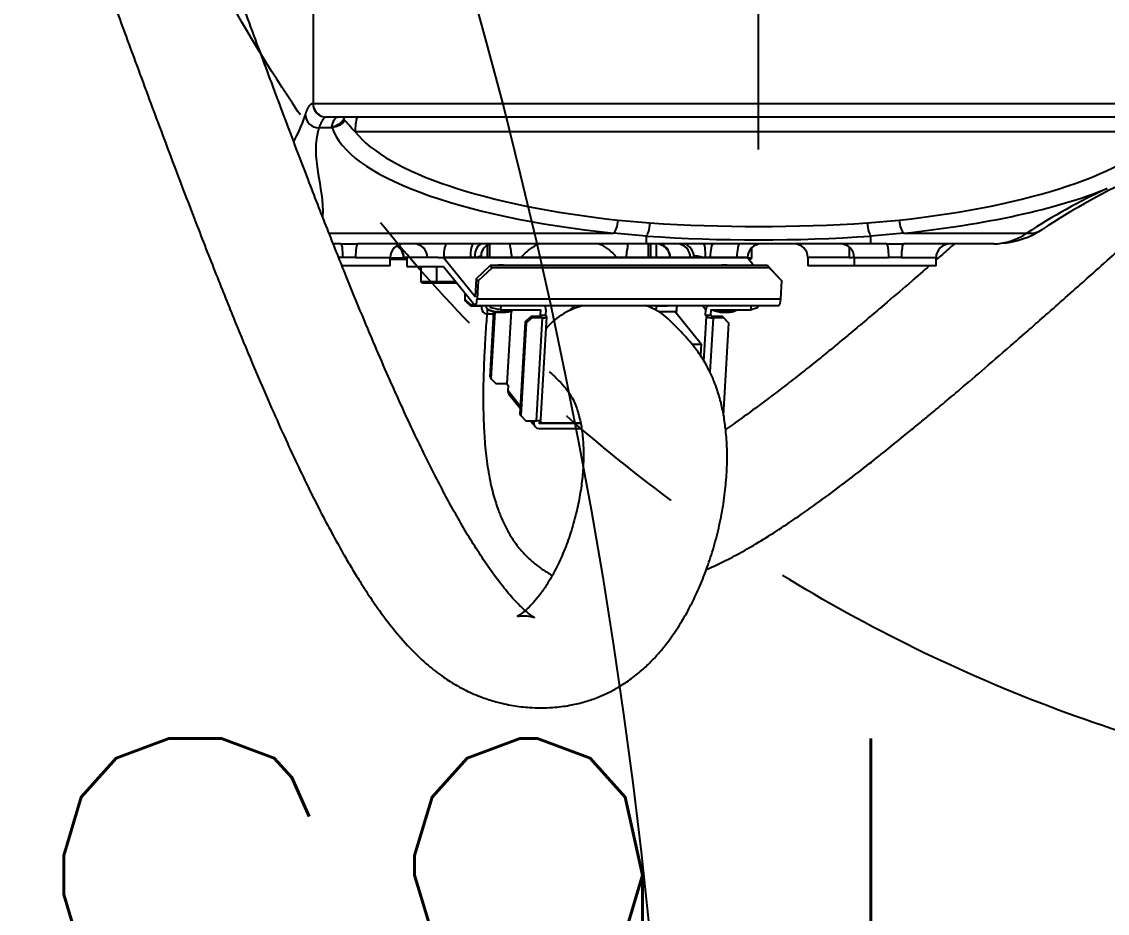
# Model space of a CAD drawing. Header units: millimetres. Extents: x 10462777 to 22643323, y 453826 to 1389191.
# Drawn here: x 11301146.9 to 11301551.1, y 597093.6 to 597425.6 of the extents above; entities that cross this region are included whole.
import ezdxf
from ezdxf.enums import TextEntityAlignment as Align

# ---------------------------------------------------------------- set-up
doc = ezdxf.new("R2010")
doc.units = ezdxf.units.MM
doc.header["$LTSCALE"] = 200
doc.header["$MEASUREMENT"] = 0
doc.header["$PDMODE"] = 35
doc.header["$PDSIZE"] = -5
doc.linetypes.add('CENTER2', pattern=[1.125, 0.75, -0.125, 0.125, -0.125])
doc.linetypes.add('PHANTOM', pattern=[2.5, 1.25, -0.25, 0.25, -0.25, 0.25, -0.25])
doc.layers.get('0').update_dxf_attribs({"linetype": 'CONTINUOUS'})
doc.layers.get('DEFPOINTS').update_dxf_attribs({"linetype": 'CONTINUOUS'})
for name, color, linetype in [('$DDT_AUDIT_GENERATED_(146A)', 7, 'CONTINUOUS'), ('$DDT_AUDIT_GENERATED_(14B9)', 7, 'CONTINUOUS'), ('$DDT_AUDIT_GENERATED_(1626)', 7, 'CONTINUOUS'), ('A290-7329-X315', 7, 'CONTINUOUS'), ('A290-7329-X327', 7, 'CONTINUOUS'), ('DV1_DEFAULT', 7, 'CONTINUOUS'), ('LIBRL_A6-BA-6X10', 7, 'CONTINUOUS'), ('ZZ', 7, 'CONTINUOUS')]:
    doc.layers.add(name, color=color, linetype=linetype)
doc.layers.add('LAYOUT', color=8, linetype='CONTINUOUS', lineweight=25)
doc.styles.add('SEACAD_arial_ttf', font='txt.shx ', dxfattribs={"height": 0.2, "bigfont": ' whgtxt.shx'})
doc.styles.get("Standard").update_dxf_attribs({"font": 'SYMBOL'})
doc.dimstyles.new('DS ROBOTEC', dxfattribs={"dimscale": 0, "dimtxt": 2.5, "dimasz": 2.5, "dimexe": 0.3, "dimexo": 0.3, "dimgap": 0.5, "dimtad": 1, "dimzin": 9, "dimdsep": 46, "dimtxsty": 'Standard', "dimblk": 'OPEN', "dimcen": 0, "dimclrd": 4, "dimclre": 4, "dimclrt": 110, "dimazin": 2, "dimtm": 1.5, "dimtfac": 1, "dimtmove": 0, "dimatfit": 3, "dimldrblk": 'OPEN', "dimfxl": 1, "dimtfill": 1, "dimtolj": 1, "dimlwd": -1, "dimlwe": -1, "dimarcsym": 0})

# ---------------------------------------------------------------- blocks, each defined once
blk = doc.blocks.new('r710ic')
at = {"layer": 'LAYOUT', "color": 3}
blk.add_circle((272041.37, 104232.63), 2050.12, dxfattribs=at)
blk = doc.blocks.new('A$C7DA30AB0')
at = {"layer": '$DDT_AUDIT_GENERATED_(146A)', "color": 7, "linetype": 'Continuous', "ltscale": 25.4}
for p, q in [((3424.74, 3473.61, 0), (3408.89, 3473.61, 0)), ((3424.63, 3471.65, 0), (3409.3, 3471.65, 0)), ((3424.57, 3470.64, 0), (3424.63, 3471.65, 0)), ((3424.63, 3471.65, 0), (3424.63, 3471.65, 0)), ((3427.98, 3470.74, 0), (3426.21, 3472.92, 0)), ((3426.56, 3470.74, 0), (3426.62, 3471.65, 0)), ((3426.62, 3471.65, 0), (3427.35, 3470.74, 0)), ((3356.1, 3468.77, 0), (3354.11, 3434.43, 0)), ((3424.05, 3470.33, 0), (3421.83, 3432.06, 0)), ((3425.65, 3470.74, 0), (3423.43, 3432.47, 0)), ((3429.62, 3470.74, 0), (3425.65, 3470.74, 0)), ((3429.5, 3434.43, 0), (3431.49, 3468.77, 0)), ((3431.49, 3468.77, 0), (3429.62, 3470.74, 0)), ((3429.92, 3433.9, 0), (3431.91, 3468.25, 0)), ((3431.91, 3468.25, 0), (3431.49, 3468.77, 0)), ((3431.74, 3465.3, 0), (3436.39, 3459.55, 0)), ((3435.98, 3460.83, 0), (3431.79, 3466.02, 0)), ((3436.27, 3457.59, 0), (3436.39, 3459.55, 0)), ((3435.12, 3429.87, 0), (3436.7, 3457.06, 0)), ((3435.12, 3429.88, 0), (3436.7, 3457.06, 0)), ((3436.7, 3457.06, 0), (3436.27, 3457.59, 0)), ((3436.7, 3457.06, 0), (3440.67, 3457.06, 0)), ((3442.54, 3455.1, 0), (3440.67, 3457.06, 0)), ((3359.95, 3432.47, 0), (3361.12, 3452.68, 0)), ((3442.54, 3455.1, 0), (3441.09, 3430.2, 0)), ((3442.96, 3454.57, 0), (3441.54, 3430.12, 0)), ((3442.96, 3454.57, 0), (3442.54, 3455.1, 0)), ((3363.33, 3448.65, 0), (3362.36, 3431.94, 0)), ((3354.11, 3434.43, 0), (3355.98, 3432.47, 0)), ((3354.54, 3433.9, 0), (3354.11, 3434.43, 0)), ((3356.41, 3431.94, 0), (3354.54, 3433.9, 0)), ((3355.98, 3432.47, 0), (3359.95, 3432.47, 0)), ((3355.98, 3432.47, 0), (3356.41, 3431.94, 0)), ((3356.41, 3431.94, 0), (3360.37, 3431.94, 0)), ((3360.38, 3431.94, 0), (3360.8, 3431.41, 0)), ((3360.8, 3431.41, 0), (3360.69, 3429.45, 0)), ((3362.78, 3431.41, 0), (3360.8, 3431.41, 0)), ((3362.36, 3431.94, 0), (3362.78, 3431.41, 0)), ((3362.78, 3431.41, 0), (3362.67, 3429.45, 0)), ((3421.87, 3431.94, 0), (3422.3, 3431.41, 0)), ((3422.19, 3429.45, 0), (3422.3, 3431.41, 0)), ((3424.28, 3431.41, 0), (3422.3, 3431.41, 0)), ((3423.43, 3432.47, 0), (3427.4, 3432.47, 0)), ((3423.86, 3431.94, 0), (3427.83, 3431.94, 0)), ((3423.86, 3431.94, 0), (3423.86, 3431.94, 0)), ((3423.86, 3431.94, 0), (3424.28, 3431.41, 0)), ((3424.17, 3429.45, 0), (3424.28, 3431.41, 0)), ((3427.4, 3432.47, 0), (3429.5, 3434.43, 0)), ((3427.83, 3431.94, 0), (3427.4, 3432.47, 0)), ((3429.92, 3433.9, 0), (3427.83, 3431.94, 0)), ((3429.5, 3434.43, 0), (3429.92, 3433.9, 0)), ((3343.42, 3427.81, 0), (3343.47, 3428.66, 0)), ((3343.47, 3428.66, 0), (3345.81, 3429.45, 0)), ((3345.81, 3429.45, 0), (3345.71, 3427.81, 0)), ((3360.68, 3429.45, 0), (3345.81, 3429.45, 0)), ((3362.67, 3429.45, 0), (3364, 3427.81, 0)), ((3373.5, 3427.81, 0), (3373.67, 3430.73, 0)), ((3373.55, 3427.81, 0), (3373.72, 3430.67, 0)), ((3376.75, 3427.81, 0), (3377.02, 3428.06, 0)), ((3377.02, 3428.06, 0), (3381.08, 3428.06, 0)), ((3377.02, 3428.06, 0), (3377.02, 3427.81, 0)), ((3381.08, 3427.81, 0), (3381.08, 3428.97, 0)), ((3383.11, 3427.81, 0), (3383.11, 3428.64, 0)), ((3422.59, 3428.17, 0), (3422.88, 3427.81, 0)), ((3424.17, 3429.45, 0), (3424.17, 3429.45, 0)), ((3439.05, 3429.45, 0), (3424.17, 3429.45, 0)), ((3438.95, 3427.81, 0), (3439.05, 3429.45, 0)), ((3439.05, 3429.45, 0), (3442.66, 3428.66, 0)), ((3444.07, 3430.94, 0), (3441.59, 3430.94, 0)), ((3442.66, 3428.66, 0), (3442.61, 3427.81, 0)), ((3442.66, 3428.66, 0), (3443.35, 3427.81, 0)), ((3444.07, 3429.07, 0), (3444.07, 3430.94, 0)), ((3446.1, 3427.81, 0), (3446.1, 3428.97, 0)), ((3446.11, 3428.06, 0), (3450.17, 3428.06, 0)), ((3448.81, 3427.54, 0), (3450.17, 3427.54, 0)), ((3450.17, 3428.06, 0), (3452.2, 3426.1, 0)), ((3450.17, 3427.54, 0), (3450.17, 3428.06, 0)), ((3452.2, 3425.57, 0), (3450.17, 3427.54, 0)), ((3452.2, 3426.1, 0), (3452.2, 3425.57, 0)), ((3452.2, 3425.57, 0), (3452.2, 3423.34, 0)), ((3381.08, 3404.95, 0), (3381.08, 3410.03, 0)), ((3383.11, 3410.03, 0), (3383.11, 3404.95, 0)), ((3444.07, 3405.36, 0), (3444.07, 3410.03, 0)), ((3446.11, 3410.03, 0), (3446.11, 3408.12, 0))]:
    blk.add_line(p, q, dxfattribs=at)
for centre, major_axis, ratio, start_param, end_param in [((3424.63, 3471.65, 0), (-0.00158, -0.00128), 0.94303, 2.433301, 4.004097), ((3424.63, 3471.65, 0), (-1.58, -1.28), 0.94303, 2.433301, 4.004097), ((3426.08, 3470.21, 0), (2.03, -0.12), 0.252684, 1.796404, 3.141593), ((3434.4, 3459.55, 0), (-1.58, -1.28), 0.94303, 2.433301, 3.141593), ((3436.7, 3457.06, 0), (0.00203, -0.00012), 0.252684, 3.367201, 4.937997), ((3360.37, 3431.94, 0), (2.03, -0.12), 0.252684, 0.225608, 1.796404), ((3360.37, 3431.94, 0), (0.00203, -0.00012), 0.252684, 0.225608, 1.796404), ((3423.86, 3431.94, 0), (2.03, -0.12), 0.252684, 1.796404, 3.367201), ((3360.68, 3429.45, 0), (0.00158, 0.00128), 0.94303, 4.004097, 5.574894), ((3360.68, 3429.45, 0), (1.58, 1.28), 0.94303, 4.583528, 5.574894), ((3383.11, 3428.97, 0), (2.03, 0), 0.965926, 2.834757, 3.141593), ((3424.17, 3429.45, 0), (1.58, 1.28), 0.94303, 2.433301, 3.424666), ((3424.17, 3429.45, 0), (0.00158, 0.00128), 0.94303, 2.433301, 4.004097), ((3444.07, 3428.97, 0), (2.03, 0), 0.965926, 0, 1.570796)]:
    blk.add_ellipse(centre, major_axis=major_axis, ratio=ratio, start_param=start_param, end_param=end_param, dxfattribs=at)
blk.add_rational_spline([(3423.86, 3431.94, 0), (3423.86, 3431.94, 0), (3423.86, 3431.94, 0)], [1, 0.707106781187, 1], degree=2, dxfattribs=at)
at = {"layer": '$DDT_AUDIT_GENERATED_(14B9)', "color": 7, "linetype": 'Continuous', "ltscale": 25.4}
for p, q in [((3409.3, 3471.65, 0), (3423.64, 3471.65, 0)), ((3423.64, 3471.65, 0), (3424.48, 3470.61, 0)), ((3364.4, 3442.21, 0), (3364.65, 3446.52, 0)), ((3364.4, 3442.21, 0), (3374.17, 3430.11, 0)), ((3367.85, 3442.21, 0), (3364.4, 3442.21, 0)), ((3380.21, 3430.11, 0), (3374.17, 3430.11, 0)), ((3384.13, 3404.95, 0), (3384.13, 3410.03, 0)), ((3443.06, 3410.03, 0), (3443.06, 3404.95, 0))]:
    blk.add_line(p, q, dxfattribs=at)
at = {"layer": '$DDT_AUDIT_GENERATED_(1626)', "color": 7, "linetype": 'Continuous', "ltscale": 25.4}
blk.add_line((3383.99, 3428.28, 0), (3384.32, 3427.81, 0), dxfattribs=at)
for centre, radius, start, end in [((3126.31, 3446.34, 0), 268.56, 351.1299, 352.2298), ((3714.2, 3448.52, 0), 282.04, 187.8425, 188.8897)]:
    blk.add_arc(centre, radius, start, end, dxfattribs=at)
for major_axis, ratio, start_param, end_param in [((-25.91, -2.37), 0.629063, 1.888811, 2.621951), ((-25.91, -2.37), 0.629063, 0.48904, 0.964392), ((-16.79, -11.44), 0.951251, 1.671744, 1.813095)]:
    blk.add_ellipse((3398.86, 3442.55, 0), major_axis=major_axis, ratio=ratio, start_param=start_param, end_param=end_param, dxfattribs=at)
for points, knots in [([(3586.22, 3306.61, 0), (3583.49, 3314.07, 0), (3578.17, 3328.55, 0), (3569.45, 3352.2, 0), (3560.84, 3375.21, 0), (3552.73, 3396.49, 0), (3545.18, 3415.82, 0), (3538.19, 3433.25, 0), (3531.75, 3448.82, 0), (3525.85, 3462.59, 0), (3520.47, 3474.71, 0), (3515.49, 3485.5, 0), (3510.8, 3495.27, 0), (3506.3, 3504.23, 0), (3501.99, 3512.43, 0), (3498.22, 3519.22, 0), (3494.89, 3524.96, 0), (3491.68, 3530.24, 0), (3487.9, 3536.12, 0), (3483.44, 3542.55, 0), (3478.15, 3549.44, 0), (3472.35, 3556, 0), (3466.34, 3561.7, 0), (3460.67, 3566.1, 0), (3455.9, 3569.1, 0), (3452.07, 3571.11, 0), (3448.99, 3572.53, 0), (3445.26, 3574.02, 0), (3440.42, 3575.57, 0), (3434.56, 3576.87, 0), (3427.48, 3577.72, 0), (3420.22, 3577.7, 0), (3413.52, 3576.84, 0), (3408.08, 3575.57, 0), (3403.63, 3574.08, 0), (3399.5, 3572.32, 0), (3395.52, 3570.24, 0), (3391.2, 3567.47, 0), (3387.01, 3564.19, 0), (3383.31, 3560.74, 0), (3380.19, 3557.39, 0), (3377.61, 3554.26, 0), (3375.37, 3551.26, 0), (3373.39, 3548.36, 0), (3371.07, 3544.66, 0), (3368.41, 3539.92, 0), (3365.46, 3533.83, 0), (3362.67, 3527.04, 0), (3360.15, 3519.61, 0), (3357.99, 3511.7, 0), (3356.34, 3503.6, 0), (3355.25, 3495.68, 0), (3354.72, 3488.24, 0), (3354.68, 3481.2, 0), (3355.05, 3475.71, 0), (3355.55, 3471.63, 0), (3355.97, 3468.94, 0), (3356.49, 3466.3, 0), (3357.09, 3463.69, 0), (3357.82, 3461.08, 0), (3358.73, 3458.26, 0), (3359.98, 3454.99, 0), (3361.77, 3451.13, 0), (3364.31, 3446.8, 0), (3367.67, 3442.26, 0), (3371.96, 3437.46, 0), (3374.92, 3434.53, 0), (3376.76, 3432.73, 0)], [0.0070915, 0.0070915, 0.0070915, 0.0070915, 0.0368787, 0.0715317, 0.1038029, 0.1336061, 0.1609145, 0.1857498, 0.2081714, 0.2282665, 0.2461396, 0.2621447, 0.2771535, 0.291269, 0.3045347, 0.3169976, 0.3252716, 0.3342492, 0.3448381, 0.3570021, 0.3704717, 0.3862615, 0.4004659, 0.4132101, 0.424257, 0.4305665, 0.4360223, 0.4416758, 0.4500991, 0.4606382, 0.4709383, 0.4851588, 0.496676, 0.5066749, 0.5170292, 0.525421, 0.536025, 0.5490861, 0.5639803, 0.5776069, 0.589551, 0.6013983, 0.611703, 0.6218037, 0.6317028, 0.6495848, 0.6691913, 0.6907946, 0.7139724, 0.7380635, 0.7629986, 0.7873313, 0.80959, 0.8305732, 0.8516489, 0.8600642, 0.8683819, 0.8766001, 0.8847187, 0.8927381, 0.9011275, 0.9114288, 0.9250671, 0.9410179, 0.9589376, 0.9786405, 1, 1, 1, 1]), ([(3420.96, 3452.37, 0), (3419.84, 3453.42, 0), (3418.1, 3455.09, 0), (3415.48, 3457.79, 0), (3413.52, 3460.32, 0), (3412.1, 3462.75, 0), (3411.11, 3464.99, 0), (3410.42, 3466.94, 0), (3409.63, 3469.63, 0), (3408.79, 3473.61, 0), (3408.21, 3479.23, 0), (3408.12, 3485.28, 0), (3408.52, 3491.69, 0), (3409.43, 3498.35, 0), (3410.88, 3505.36, 0), (3412.87, 3512.43, 0), (3415.4, 3519.37, 0), (3418.39, 3525.94, 0), (3421.44, 3531.33, 0), (3424.36, 3535.54, 0), (3426.75, 3538.45, 0), (3428.97, 3540.71, 0), (3430.89, 3542.33, 0), (3432.52, 3543.39, 0), (3432.95, 3543.59, 0), (3432.4, 3543.48, 0), (3431.35, 3543.35, 0), (3429.97, 3543.34, 0), (3428.74, 3543.45, 0), (3427.75, 3543.63, 0), (3427.07, 3543.8, 0), (3426.5, 3543.98, 0), (3426.47, 3544, 0), (3427.04, 3543.68, 0), (3428.24, 3542.87, 0), (3430.44, 3541.05, 0), (3433.79, 3537.75, 0), (3438.35, 3532.42, 0), (3442.95, 3526.22, 0), (3447.55, 3519.33, 0), (3451.8, 3512.44, 0), (3455.89, 3505.35, 0), (3459.88, 3498.05, 0), (3463.83, 3490.45, 0), (3467.81, 3482.47, 0), (3471.88, 3474, 0), (3476.05, 3464.99, 0), (3480.49, 3455.1, 0), (3485.35, 3443.93, 0), (3490.76, 3431.09, 0), (3496.76, 3416.44, 0), (3503.34, 3399.93, 0), (3510.5, 3381.49, 0), (3518.26, 3361.08, 0), (3526.55, 3338.89, 0), (3533.5, 3320.05, 0), (3537.38, 3309.48, 0), (3538.44, 3306.61, 0)], [0, 0, 0, 0, 0.0232053, 0.0434011, 0.0608907, 0.075937, 0.0887461, 0.0991807, 0.1079163, 0.1316741, 0.1557604, 0.1791262, 0.2040185, 0.229401, 0.2550807, 0.283769, 0.3112428, 0.3383103, 0.3671334, 0.3868463, 0.4046524, 0.420298, 0.4363437, 0.4542177, 0.4735282, 0.4854571, 0.4970392, 0.5078111, 0.5167188, 0.5243161, 0.5305278, 0.5366871, 0.5440449, 0.5532281, 0.5640542, 0.5749499, 0.5910036, 0.6066431, 0.623467, 0.6379996, 0.6517311, 0.6650859, 0.6783276, 0.6914123, 0.70499, 0.7190716, 0.7336644, 0.7490504, 0.7665822, 0.7865371, 0.8090237, 0.834136, 0.8619433, 0.8924791, 0.9257292, 0.9616186, 0.9748153, 0.9748153, 0.9748153, 0.9748153]), ([(3444.16, 3430.93, 0), (3444.25, 3432.14, 0), (3444.53, 3436.09, 0), (3444.93, 3442.43, 0), (3445.27, 3449.54, 0), (3445.46, 3455.58, 0), (3445.53, 3460.49, 0), (3445.52, 3464.39, 0), (3445.48, 3467.66, 0), (3445.39, 3470.92, 0), (3445.22, 3474.53, 0), (3444.96, 3478.56, 0), (3444.57, 3482.73, 0), (3444.04, 3486.94, 0), (3443.38, 3491.05, 0), (3442.59, 3494.96, 0), (3441.71, 3498.47, 0), (3440.82, 3501.47, 0), (3439.95, 3504, 0), (3439.07, 3506.25, 0), (3438.01, 3508.68, 0), (3436.54, 3511.62, 0), (3434.39, 3515.2, 0), (3431.56, 3518.97, 0), (3428.22, 3522.44, 0), (3424.75, 3525.28, 0), (3421.9, 3527.15, 0), (3420.28, 3528.06, 0), (3419.87, 3528.28, 0)], [0.0983999, 0.0983999, 0.0983999, 0.0983999, 0.111379, 0.1410813, 0.1670514, 0.1893332, 0.2079876, 0.2219577, 0.2331718, 0.2449244, 0.2583841, 0.2735079, 0.2902442, 0.3057357, 0.3223123, 0.3387969, 0.35332, 0.365911, 0.3766216, 0.3854968, 0.3945, 0.4064825, 0.4214108, 0.4389337, 0.4552355, 0.4692011, 0.4810777, 0.4849648, 0.4849648, 0.4849648, 0.4849648]), ([(3362.46, 3526.17, 0), (3360.49, 3525.32, 0), (3356.48, 3523.46, 0), (3350.33, 3520.27, 0), (3343.7, 3516.47, 0), (3336.28, 3511.85, 0), (3328.02, 3506.32, 0), (3319.2, 3500.06, 0), (3310.43, 3493.51, 0), (3302.17, 3487.1, 0), (3294.9, 3481.28, 0), (3288.87, 3476.38, 0), (3283.85, 3472.28, 0), (3279.27, 3468.52, 0), (3273.97, 3464.11, 0), (3267.04, 3458.26, 0), (3258.2, 3450.7, 0), (3247.25, 3441.21, 0), (3234.48, 3430, 0), (3219.97, 3417.13, 0), (3205.93, 3404.57, 0), (3197.49, 3396.99, 0), (3194.06, 3393.91, 0)], [0.6212789, 0.6212789, 0.6212789, 0.6212789, 0.6344904, 0.6481243, 0.6625003, 0.678755, 0.6970623, 0.7163228, 0.7354857, 0.7523603, 0.7674981, 0.7810827, 0.7906395, 0.7998586, 0.8112, 0.8249712, 0.8446523, 0.8680376, 0.8952423, 0.9263321, 0.9612936, 0.9834068, 0.9834068, 0.9834068, 0.9834068]), ([(3279.47, 3413.09, 0), (3281.64, 3414.98, 0), (3286.88, 3419.52, 0), (3294.68, 3426.23, 0), (3302.24, 3432.65, 0), (3308.27, 3437.7, 0), (3313.33, 3441.93, 0), (3318.15, 3445.89, 0), (3323.24, 3450, 0), (3328.72, 3454.32, 0), (3334.24, 3458.59, 0), (3339.99, 3462.97, 0), (3346.03, 3467.46, 0), (3351.21, 3471.18, 0), (3354.34, 3473.35, 0), (3355.3, 3474.01, 0)], [0.146502, 0.146502, 0.146502, 0.146502, 0.1613548, 0.1823533, 0.1998315, 0.2128849, 0.223351, 0.2340125, 0.2458833, 0.2589058, 0.2730204, 0.2864443, 0.3013533, 0.3175963, 0.3248493, 0.3248493, 0.3248493, 0.3248493]), ([(3422.65, 3428.13, 0), (3422.65, 3428.12, 0), (3422.64, 3428.12, 0), (3422.6, 3428.01, 0), (3422.55, 3427.9, 0), (3422.51, 3427.8, 0)], [0.06232539, 0.06232539, 0.06232539, 0.06232539, 0.0625, 0.0625, 0.065217325, 0.065217325, 0.065217325, 0.065217325]), ([(3270.18, 3404.97, 0), (3271.84, 3406.43, 0), (3274.1, 3408.41, 0), (3276.35, 3410.37, 0), (3276.94, 3410.89, 0)], [0.12528227, 0.12528227, 0.12528227, 0.12528227, 0.1366953, 0.14072401, 0.14072401, 0.14072401, 0.14072401]), ([(3402.78, 3404.69, 0), (3402.62, 3404.76, 0), (3402.46, 3404.83, 0), (3401.2, 3405.44, 0), (3400.16, 3406.06, 0), (3398.28, 3407.42, 0), (3397.44, 3408.17, 0), (3396.39, 3409.3, 0), (3396.11, 3409.64, 0), (3395.84, 3409.98, 0)], [0.33934089, 0.33934089, 0.33934089, 0.33934089, 0.34375, 0.34375, 0.375, 0.375, 0.40625, 0.40625, 0.41912695, 0.41912695, 0.41912695, 0.41912695]), ([(3431.35, 3409.98, 0), (3431.08, 3409.64, 0), (3430.79, 3409.3, 0), (3429.75, 3408.17, 0), (3428.9, 3407.42, 0), (3427.02, 3406.06, 0), (3425.99, 3405.44, 0), (3424.73, 3404.83, 0), (3424.57, 3404.76, 0), (3424.41, 3404.69, 0)], [0.08087305, 0.08087305, 0.08087305, 0.08087305, 0.09375, 0.09375, 0.125, 0.125, 0.15625, 0.15625, 0.16065911, 0.16065911, 0.16065911, 0.16065911])]:
    blk.add_open_spline(points, degree=3, knots=knots, dxfattribs=at)
at = {"layer": 'A290-7329-X315', "color": 7, "linetype": 'Continuous', "ltscale": 25.4}
for p, q in [((3276.94, 3413.08, 0), (3276.94, 3410.03, 0)), ((3276.94, 3413.08, 0), (3307.42, 3413.08, 0)), ((3307.42, 3410.03, 0), (3307.42, 3413.08, 0)), ((3307.42, 3413.08, 0), (3324.69, 3413.08, 0)), ((3324.69, 3410.03, 0), (3324.69, 3413.08, 0)), ((3480.14, 3413.08, 0), (3480.14, 3410.03, 0)), ((3480.14, 3413.08, 0), (3498.12, 3413.08, 0)), ((3289.84, 3410.03, 0), (3276.94, 3410.03, 0)), ((3289.84, 3410.03, 0), (3294.52, 3410.03, 0)), ((3307.42, 3410.03, 0), (3294.52, 3410.03, 0)), ((3309.3, 3410.03, 0), (3324.69, 3410.03, 0)), ((3347.12, 3410.03, 0), (3347.24, 3410.03, 0)), ((3367.08, 3409.7, 0), (3367.08, 3410.03, 0)), ((3446.31, 3410.03, 0), (3446.31, 3409.54, 0)), ((3462.28, 3410.03, 0), (3466.27, 3410.03, 0)), ((3466.27, 3410.03, 0), (3475.06, 3410.03, 0)), ((3475.18, 3410.03, 0), (3475.06, 3410.03, 0)), ((3493.04, 3410.03, 0), (3480.14, 3410.03, 0)), ((3493.04, 3410.03, 0), (3497.72, 3410.03, 0)), ((3497.72, 3410.03, 0), (3499.36, 3410.03, 0)), ((3255.49, 3404.95, 0), (3289.06, 3404.95, 0)), ((3295.3, 3404.95, 0), (3289.06, 3404.95, 0)), ((3295.3, 3404.95, 0), (3301.19, 3404.95, 0)), ((3301.19, 3404.95, 0), (3384.77, 3404.95, 0)), ((3301.19, 3404.95, 0), (3301.19, 3402.01, 0)), ((3384.77, 3404.95, 0), (3384.77, 3402.01, 0)), ((3384.77, 3404.95, 0), (3492.26, 3404.95, 0)), ((3498.5, 3404.95, 0), (3492.26, 3404.95, 0)), ((3498.5, 3404.95, 0), (3501.31, 3404.95, 0)), ((3288.96, 3400.92, 0), (3243.18, 3400.92, 0)), ((3288.96, 3400.92, 0), (3301.19, 3402.01, 0)), ((3384.77, 3402.01, 0), (3397, 3400.92, 0)), ((3502.92, 3400.92, 0), (3397, 3400.92, 0)), ((3302.52, 3397.07, 0), (3290.69, 3396.04, 0)), ((3395.28, 3396.04, 0), (3383.44, 3397.07, 0)), ((3192.75, 3363.16, 0), (3493.22, 3363.16, 0)), ((3501.79, 3361.63, 0), (3502.06, 3361.75, 0)), ((3502.06, 3361.75, 0), (3506.68, 3361.75, 0)), ((3182.09, 3357.71, 0), (3503.81, 3357.71, 0)), ((3508.87, 3352.63, 0), (3177.03, 3352.63, 0)), ((3508.87, 3273.38, 0), (3508.87, 3352.63, 0)), ((3508.93, 3352.63, 0), (3508.87, 3352.63, 0))]:
    blk.add_line(p, q, dxfattribs=at)
for centre, radius, start, end in [((3271.86, 3410.03, 0), 5.08, 270, 0), ((3310.03, 3392.89, 0), 17.16, 92.4088, 98.8077), ((3312.5, 3410.03, 0), 5.08, 180, 270), ((3178.8, 3408.76, 0), 130.51, 358.8527, 0.5575), ((3329.77, 3410.03, 0), 5.08, 180, 270), ((3342.04, 3410.03, 0), 5.08, 270, 0), ((3381.07, 3410.03, 0), 5.08, 180, 270), ((3441.41, 3409.46, 0), 4.89, 296.3055, 1.0357), ((3475.06, 3410.03, 0), 5.08, 270, 0), ((3480.26, 3410.03, 0), 5.08, 180, 239.1938), ((3255.06, 3372.48, 0), 32.29, 94.2438, 123.1231), ((3256.4, 3381.41, 0), 23.56, 99.1443, 124.1118), ((3256.4, 3381.41, 0), 23.56, 92.2183, 99.1443), ((3342.98, 2787.63, 0), 615.79, 86.10869, 93.89131), ((3075, 3648.74, 0), 297.47, 295.0628, 303.0923), ((3107.66, 3609.42, 0), 248.67, 295.111, 303.0224), ((3342.98, 2790.76, 0), 607.66, 86.18231, 93.81769), ((3480.82, 3373.9, 0), 24.47, 329.8239, 330.2157)]:
    blk.add_arc(centre, radius, start, end, dxfattribs=at)
at = {"layer": 'A290-7329-X315', "color": 7, "linetype": 'CENTER2', "ltscale": 25.4}
blk.add_arc((3289.26, 3399.82, 0), 4.95, 323.7406, 323.8274, dxfattribs=at)
at = {"layer": 'A290-7329-X315', "color": 7, "linetype": 'Continuous', "ltscale": 25.4}
for centre, major_axis, ratio, start_param, end_param in [((3289.06, 3410.03, 0), (0, 5.08), 0.153403, 3.141593, 4.712389), ((3295.3, 3410.03, 0), (0, -5.08), 0.153403, 4.712389, 6.283185), ((3350, 3410.03, 0), (0, 5.08), 0.21644, 3.141593, 4.712389), ((3359.92, 3410.03, 0), (0, -5.08), 0.21644, 0, 1.570796), ((3363.4, 3410.03, 0), (0, -5.08), 0.125928, 4.712389, 6.283185), ((3372.04, 3409.7, 0), (2.1, -4.63), 0.971642, 4.297952, 5.562588), ((3373.38, 3410.03, 0), (0, -5.08), 0.976296, 4.712389, 6.283185), ((3380.83, 3410.03, 0), (0, -5.08), 0.976296, 4.712389, 6.283185), ((3445.97, 3410.03, 0), (0, -5.08), 0.533383, 0, 1.570796), ((3449.19, 3410.03, 0), (0, -5.08), 0.21644, 0, 1.570796), ((3459.11, 3410.03, 0), (0, 5.08), 0.21644, 3.141593, 4.712389), ((3471.23, 3410.03, 0), (0, 5.08), 0.976296, 1.570796, 3.141593), ((3480.02, 3410.03, 0), (0, 5.08), 0.976296, 1.570796, 2.624575), ((3492.26, 3410.03, 0), (0, -5.08), 0.153403, 0, 1.570796), ((3498.5, 3410.03, 0), (0, -5.08), 0.153403, 4.712389, 6.283185), ((3441.47, 3409.7, 0), (-2.1, 4.63), 0.971642, 3.062857, 3.144498), ((3342.98, 3357.3, 0), (-159.51, 0), 0.290625, 5.057851, 5.662793), ((3243.18, 3391.16, 0), (5.79, -8.35), 0.890777, 2.480332, 3.137761), ((3288.96, 3396.04, 0), (-0.53, 5.05), 0.337003, 4.677155, 5.982246), ((3301.19, 3397.07, 0), (-0.34, 5.07), 0.261444, 4.694909, 6.032795), ((3384.77, 3397.07, 0), (0.34, 5.07), 0.261444, 0.25039, 1.588276), ((3397, 3396.04, 0), (0.53, 5.05), 0.337003, 0.300939, 1.60603), ((3342.98, 3357.3, 0), (159.51, 0), 0.290625, 0.09366, 1.225335), ((3342.98, 3352.42, 0), (-154.43, 0), 0.300185, 5.057851, 6.0495), ((3342.98, 3352.42, 0), (154.43, 0), 0.300185, 0.233686, 1.225335), ((3473.45, 3363.16, 0), (0, -20.32), 0.97282, 1.296583, 1.570796), ((3479.85, 3368.55, 0), (17.44, -10.43), 0.22172, 0.064462, 0.224534), ((3506.68, 3356.87, 0), (-4.83, 1.56), 0.956376, 3.467892, 5.012552), ((3503.81, 3352.63, 0), (0, 5.08), 0.995606, 4.712389, 6.283185), ((3503.88, 3352.63, 0), (0, 5.08), 0.995606, 4.712389, 6.283185)]:
    blk.add_ellipse(centre, major_axis=major_axis, ratio=ratio, start_param=start_param, end_param=end_param, dxfattribs=at)
for points, degree, knots in [([(3362.76, 3410.03, 0), (3363.28, 3410.03, 0), (3363.78, 3409.96, 0), (3364.72, 3409.76, 0), (3365.14, 3409.64, 0), (3365.72, 3409.53, 0), (3365.9, 3409.5, 0), (3366.23, 3409.47, 0), (3366.38, 3409.47, 0), (3366.64, 3409.5, 0), (3366.76, 3409.52, 0), (3366.94, 3409.6, 0), (3367.02, 3409.65, 0), (3367.08, 3409.7, 0)], 3, [0, 0, 0, 0, 0.25, 0.25, 0.5, 0.5, 0.625, 0.625, 0.75, 0.75, 0.875, 0.875, 1, 1, 1, 1]), ([(3446.31, 3409.52, 0), (3446.31, 3409.5, 0), (3446.32, 3409.49, 0), (3446.35, 3409.47, 0), (3446.39, 3409.47, 0), (3446.52, 3409.5, 0), (3446.6, 3409.53, 0), (3446.8, 3409.6, 0), (3446.92, 3409.65, 0), (3447.19, 3409.75, 0), (3447.34, 3409.81, 0), (3447.67, 3409.91, 0), (3447.85, 3409.95, 0), (3448.24, 3410.01, 0), (3448.46, 3410.03, 0), (3448.68, 3410.03, 0)], 3, [0.1792795, 0.1792795, 0.1792795, 0.1792795, 0.25, 0.25, 0.375, 0.375, 0.5, 0.5, 0.625, 0.625, 0.75, 0.75, 0.875, 0.875, 1, 1, 1, 1]), ([(3443.21, 3405.04, 0), (3443.21, 3405.04, 0), (3443.24, 3405.05, 0), (3443.07, 3404.93, 0), (3442.77, 3404.98, 0), (3442.76, 3404.98, 0)], 3, [0.192448, 0.192448, 0.192448, 0.192448, 0.2015502, 0.9837897, 1, 1, 1, 1]), ([(3493.22, 3363.16, 0), (3494.05, 3362.32, 0), (3494.78, 3361.51, 0), (3495.73, 3360.37, 0), (3496.03, 3360, 0), (3496.46, 3359.51, 0), (3496.6, 3359.36, 0), (3496.82, 3359.18, 0), (3496.9, 3359.12, 0), (3497.03, 3359.08, 0), (3497.08, 3359.07, 0), (3497.16, 3359.08, 0), (3497.19, 3359.08, 0), (3497.26, 3359.12, 0), (3497.3, 3359.15, 0), (3497.36, 3359.24, 0)], 3, [0, 0, 0, 0, 0.5, 0.5, 0.75, 0.75, 0.875, 0.875, 0.9375, 0.9375, 0.96875, 0.96875, 0.984375, 0.984375, 1, 1, 1, 1]), ([(3497.4, 3358.39, 0), (3497.26, 3358.16, 0), (3497.12, 3357.94, 0), (3496.98, 3357.71, 0), (3496.97, 3357.7, 0), (3496.96, 3357.68, 0)], 3, [0, 0, 0, 0, 0.03125, 0.03125, 0.03348365, 0.03348365, 0.03348365, 0.03348365]), ([(3497.36, 3359.24, 0), (3497.85, 3360.02, 0), (3498.57, 3360.6, 0), (3499.82, 3361.14, 0), (3500.27, 3361.27, 0), (3500.97, 3361.39, 0), (3501.22, 3361.42, 0), (3501.56, 3361.48, 0), (3501.66, 3361.5, 0), (3501.77, 3361.57, 0), (3501.79, 3361.6, 0), (3501.79, 3361.63, 0)], 3, [0, 0, 0, 0, 0.5, 0.5, 0.75, 0.75, 0.875, 0.875, 0.9375, 0.9375, 1, 1, 1, 1]), ([(3501.97, 3361.6, 0), (3501.95, 3361.56, 0), (3501.92, 3361.53, 0), (3501.84, 3361.46, 0), (3501.79, 3361.42, 0), (3501.64, 3361.35, 0), (3501.56, 3361.32, 0), (3501.37, 3361.25, 0), (3501.26, 3361.21, 0), (3500.93, 3361.11, 0), (3500.69, 3361.02, 0), (3500.22, 3360.83, 0), (3499.98, 3360.72, 0), (3499.28, 3360.35, 0), (3498.83, 3360.03, 0), (3498.23, 3359.48, 0), (3498.04, 3359.28, 0), (3497.7, 3358.86, 0), (3497.54, 3358.63, 0), (3497.4, 3358.39, 0)], 3, [0, 0, 0, 0, 0.0625, 0.0625, 0.125, 0.125, 0.1875, 0.1875, 0.25, 0.25, 0.375, 0.375, 0.5, 0.5, 0.75, 0.75, 0.875, 0.875, 1, 1, 1, 1]), ([(3502.06, 3361.75, 0), (3501.71, 3360.4, 0), (3501.35, 3359.4, 0), (3500.57, 3358.05, 0), (3500.15, 3357.71, 0), (3499.68, 3357.71, 0)], 3, [0, 0, 0, 0, 0.5, 0.5, 1, 1, 1, 1]), ([(3503.88, 3357.71, 0), (3503.91, 3357.71, 0), (3503.98, 3357.71, 0), (3504.08, 3357.73, 0), (3504.18, 3357.75, 0), (3504.27, 3357.79, 0), (3504.36, 3357.83, 0), (3504.45, 3357.88, 0), (3504.54, 3357.93, 0), (3504.62, 3357.99, 0), (3504.7, 3358.05, 0), (3504.78, 3358.12, 0), (3504.85, 3358.19, 0), (3504.93, 3358.27, 0), (3504.99, 3358.34, 0), (3505.06, 3358.42, 0), (3505.12, 3358.49, 0), (3505.18, 3358.57, 0), (3505.24, 3358.65, 0), (3505.35, 3358.8, 0), (3505.51, 3359.06, 0), (3505.72, 3359.43, 0), (3505.93, 3359.84, 0), (3506.12, 3360.28, 0), (3506.31, 3360.75, 0), (3506.5, 3361.23, 0), (3506.62, 3361.58, 0), (3506.68, 3361.75, 0)], 3, [0, 0, 0, 0, 0.036526, 0.072024, 0.106495, 0.139937, 0.172351, 0.203738, 0.234096, 0.263427, 0.29173, 0.319004, 0.345251, 0.37047, 0.394661, 0.417824, 0.439959, 0.461066, 0.481146, 0.500197, 0.578302, 0.654172, 0.727808, 0.799208, 0.868374, 0.935304, 1, 1, 1, 1]), ([(3511.74, 3356.87, 0), (3511.05, 3354.76, 0), (3510.35, 3353.7, 0), (3509.65, 3352.63, 0), (3508.93, 3352.63, 0)], 2, [0, 0, 0, 0.5, 0.5, 1, 1, 1])]:
    blk.add_open_spline(points, degree=degree, knots=knots, dxfattribs=at)
for points, degree in [([(3506.68, 3361.75, 0), (3510.2, 3372.63, 0), (3504.67, 3383.74, 0), (3505.3, 3394.69, 0)], 3), ([(3516.1, 3366.76, 0), (3514.62, 3364.24, 0), (3513.16, 3361.27, 0), (3511.74, 3356.87, 0)], 3), ([(3497.18, 3357.71, 0), (3497.25, 3357.92, 0), (3497.33, 3358.15, 0), (3497.4, 3358.39, 0)], 3), ([(3501.79, 3361.63, 0), (3501.88, 3361.62, 0), (3501.97, 3361.6, 0)], 2)]:
    blk.add_open_spline(points, degree=degree, dxfattribs=at)
at = {"layer": 'A290-7329-X327', "color": 7, "linetype": 'Continuous', "ltscale": 25.4}
for p, q in [((3448.5, 3427.81, 0), (3335.42, 3427.81, 0)), ((3460.32, 3413.29, 0), (3448.68, 3427.7, 0)), ((3334.74, 3425.4, 0), (3334.36, 3418.72, 0)), ((3447.82, 3425.4, 0), (3334.74, 3425.4, 0)), ((3447.43, 3418.72, 0), (3447.82, 3425.4, 0)), ((3448.11, 3417.88, 0), (3448.5, 3424.55, 0)), ((3460.14, 3410.15, 0), (3448.5, 3424.56, 0)), ((3448.5, 3424.56, 0), (3448.5, 3424.56, 0)), ((3335.04, 3417.88, 0), (3334.36, 3418.72, 0)), ((3334.36, 3418.72, 0), (3339.03, 3413.82, 0)), ((3339.71, 3412.98, 0), (3335.04, 3417.88, 0)), ((3442.19, 3413.82, 0), (3447.43, 3418.72, 0)), ((3448.11, 3417.88, 0), (3442.87, 3412.98, 0)), ((3447.43, 3418.72, 0), (3448.11, 3417.88, 0)), ((3339.03, 3413.82, 0), (3442.19, 3413.82, 0)), ((3339.03, 3413.82, 0), (3339.71, 3412.98, 0)), ((3339.71, 3412.98, 0), (3442.87, 3412.98, 0)), ((3347.06, 3410.15, 0), (3344.78, 3412.98, 0)), ((3442.87, 3412.98, 0), (3442.19, 3413.82, 0)), ((3473.96, 3413.29, 0), (3460.32, 3413.29, 0)), ((3473.96, 3410.03, 0), (3473.96, 3413.29, 0)), ((3347.06, 3410.15, 0), (3460.14, 3410.15, 0)), ((3347.24, 3410.03, 0), (3460.32, 3410.03, 0)), ((3462.28, 3410.03, 0), (3460.32, 3410.03, 0))]:
    blk.add_line(p, q, dxfattribs=at)
for centre, start_param, end_param in [((3335.42, 3424.55, 0), 3.141593, 4.45059), ((3448.5, 3424.55, 0), 2.879793, 4.45059), ((3347.24, 3413.29, 0), 6.021386, 6.283185), ((3460.32, 3413.29, 0), 6.021386, 6.283185)]:
    blk.add_ellipse(centre, major_axis=(0, -3.25), ratio=0.21644, start_param=start_param, end_param=end_param, dxfattribs=at)
blk.add_rational_spline([(3448.5, 3424.55, 0), (3448.5, 3424.56, 0), (3448.5, 3424.56, 0)], [1, 0.707106781196, 1], degree=2, dxfattribs=at)
blk.add_open_spline([(3460.32, 3413.29, 0), (3460.32, 3413.29, 0), (3460.32, 3413.29, 0)], degree=2, dxfattribs=at)
at = {"layer": 'DV1_DEFAULT', "color": 7, "linetype": 'CENTER2', "ltscale": 25.4}
blk.add_line((3342.98, 3369.83, 0), (3342.98, 2686.97, 0), dxfattribs=at)
at = {"layer": 'LAYOUT', "color": 6, "linetype": 'PHANTOM'}
for centre, radius in [((3030.45, 3025.99, 0), 2693.02), ((3025.99, 3025.99, 0), 589.24)]:
    blk.add_circle(centre, radius, dxfattribs=at)
at = {"layer": 'LIBRL_A6-BA-6X10', "color": 7, "linetype": 'Continuous', "ltscale": 25.4}
for p, q in [((3352.13, 3430.01, 0), (3351.48, 3429.74, 0)), ((3360.12, 3429.45, 0), (3359.92, 3429.56, 0)), ((3435.45, 3430.01, 0), (3434.8, 3429.74, 0)), ((3443.85, 3429.21, 0), (3443.24, 3429.56, 0)), ((3444.32, 3427.81, 0), (3444.36, 3428.6, 0)), ((3462.26, 3419.38, 0), (3455.4, 3419.38, 0)), ((3455.73, 3418.98, 0), (3462.97, 3418.98, 0)), ((3462.97, 3418.98, 0), (3462.26, 3419.38, 0)), ((3467.98, 3419.38, 0), (3462.26, 3419.38, 0)), ((3462.97, 3413.29, 0), (3462.97, 3418.98, 0)), ((3462.97, 3418.98, 0), (3468.69, 3418.98, 0)), ((3468.69, 3418.98, 0), (3467.98, 3419.38, 0)), ((3468.69, 3413.29, 0), (3468.69, 3418.98, 0)), ((3346.22, 3410.64, 0), (3345.52, 3410.24, 0)), ((3345.52, 3410.24, 0), (3346.99, 3410.24, 0)), ((3345.52, 3410.24, 0), (3345.52, 3406.34, 0)), ((3346.66, 3410.64, 0), (3346.22, 3410.64, 0)), ((3480.14, 3410.64, 0), (3473.96, 3410.64, 0)), ((3473.96, 3410.24, 0), (3480.14, 3410.24, 0))]:
    blk.add_line(p, q, dxfattribs=at)
for centre, major_axis, start_param, end_param in [((3355.97, 3428.9, 0), (-5.07, 0.29), 3.800759, 6.075234), ((3355.99, 3429.29, 0), (4.37, -0.25), 0.469388, 2.672205), ((3439.29, 3428.9, 0), (-5.07, 0.29), 3.141593, 6.075234), ((3439.31, 3429.29, 0), (4.37, -0.25), 0.469388, 2.672205), ((3355.08, 3413.59, 0), (3.04, -0.18), 4.253576, 5.622418), ((3438.4, 3413.59, 0), (3.04, -0.18), 4.253576, 5.622418)]:
    blk.add_ellipse(centre, major_axis=major_axis, ratio=0.252684, start_param=start_param, end_param=end_param, dxfattribs=at)
blk = doc.blocks.new('_OPEN')
at = {"color": 0, "linetype": 'ByBlock'}
for p, q in [((-1, 0.1667), (0, 0)), ((0, 0), (-1, -0.1667)), ((0, 0), (-1, 0))]:
    blk.add_line(p, q, dxfattribs=at)
blk = doc.blocks.new('*D367')
at = {"color": 4, "linetype": 'ByBlock', "ltscale": 10, "transparency": 16777216}
for p, q in [((11300640.8, 598366.89), (11300640.8, 596883.44)), ((11300889.41, 596619.67), (11300889.41, 596925.44)), ((11300465.8, 596904.44), (11300290.8, 596904.44)), ((11300640.8, 596904.44), (11300889.41, 596904.44)), ((11301064.41, 596904.44), (11301239.41, 596904.44))]:
    blk.add_line(p, q, dxfattribs=at)
at = {"layer": 'DEFPOINTS', "color": 0, "ltscale": 10, "transparency": 16777216}
for p in [(11300640.8, 598387.89, 0), (11300889.41, 596904.44), (11300889.41, 596598.67, 0)]:
    blk.add_point(p, dxfattribs=at)
at = {"color": 4, "ltscale": 10, "transparency": 16777216, "xscale": 175, "yscale": 175, "zscale": 175}
blk.add_blockref('_OPEN', (11300640.8, 596904.44), dxfattribs=at)
at = {"color": 4, "ltscale": 10, "transparency": 16777216, "xscale": 175, "yscale": 175, "zscale": 175, "rotation": 180}
blk.add_blockref('_OPEN', (11300889.41, 596904.44), dxfattribs=at)
at = {"color": 110, "ltscale": 10, "transparency": 16777216, "insert": (11300765.1, 597063.71), "char_height": 175, "attachment_point": 5, "bg_fill": 3, "box_fill_scale": 1.25, "bg_fill_color": 256, "bg_fill_true_color": 13158600, "bg_fill_transparency": 0}
blk.add_mtext('\\A1;249', dxfattribs=at)
blk = doc.blocks.new('*D368')
at = {"color": 4, "linetype": 'ByBlock', "ltscale": 10, "transparency": 16777216}
for p, q in [((11300889.41, 596619.67), (11300889.41, 596925.44)), ((11301619.41, 596619.67), (11301619.41, 596925.44)), ((11301064.41, 596904.44), (11301444.41, 596904.44)), ((11301619.41, 596904.44), (11302343.81, 596904.44))]:
    blk.add_line(p, q, dxfattribs=at)
at = {"layer": 'DEFPOINTS', "color": 0, "ltscale": 10, "transparency": 16777216}
for p in [(11301619.41, 596904.44), (11300889.41, 596598.67, 0), (11301619.41, 596598.67, 0)]:
    blk.add_point(p, dxfattribs=at)
at = {"color": 4, "ltscale": 10, "transparency": 16777216, "xscale": 175, "yscale": 175, "zscale": 175, "rotation": 180}
blk.add_blockref('_OPEN', (11300889.41, 596904.44), dxfattribs=at)
at = {"color": 4, "ltscale": 10, "transparency": 16777216, "xscale": 175, "yscale": 175, "zscale": 175}
blk.add_blockref('_OPEN', (11301619.41, 596904.44), dxfattribs=at)
at = {"color": 110, "ltscale": 10, "transparency": 16777216, "insert": (11302089.41, 597063.71), "char_height": 175, "attachment_point": 5, "bg_fill": 3, "box_fill_scale": 1.25, "bg_fill_color": 256, "bg_fill_true_color": 13158600, "bg_fill_transparency": 0}
blk.add_mtext('\\A1;730', dxfattribs=at)

msp = doc.modelspace()

# ---------------------------------------------------------------- block references
at = {"ltscale": 10, "rotation": 180}
msp.add_blockref('A$C7DA30AB0', (11304764.24811, 600747.76955, 0), dxfattribs=at)
at = {"layer": 'LAYOUT', "color": 2, "rotation": 89.99999999999999}
msp.add_blockref('r710ic', (11403573.40786, 324839.74027, 0), dxfattribs=at)

# ---------------------------------------------------------------- texts
at = {"layer": 'ZZ', "color": 7, "linetype": 'Continuous', "ltscale": 25.4, "style": 'SEACAD_arial_ttf'}
msp.add_text('R-2000iB/165F', height=152.4, rotation=180, dxfattribs=at).set_placement((11302697.43627, 597006.27419, 0), align=Align.TOP_LEFT)

# ---------------------------------------------------------------- next in the draw order: dimensions: what is measured, and where the dimension line sits
at = {"ltscale": 10}
dim = msp.add_linear_dim(base=(11300889.40943, 596904.44423, 0), p1=(11300640.79795, 598387.8894, 0), p2=(11300889.40943, 596598.67472, 0), angle=180, dimstyle='DS ROBOTEC', override={"dimscale": 70, "dimgap": 1, "dimdec": 0, "dimarcsym": 1}, dxfattribs=at)
dim.commit()
dim.dimension.update_dxf_attribs({"geometry": '*D367', "text_midpoint": (11300765.10369, 596904.44423, 0), "dimtype": 160})

# ---------------------------------------------------------------- next in the draw order: dimensions: what is measured, and where the dimension line sits
dim = msp.add_linear_dim(base=(11301619.40943, 596904.44423, 0), p1=(11300889.40943, 596598.67472, 0), p2=(11301619.40943, 596598.67472, 0), angle=180, dimstyle='DS ROBOTEC', override={"dimscale": 70, "dimgap": 1, "dimarcsym": 1}, dxfattribs=at)
dim.commit()
dim.dimension.update_dxf_attribs({"geometry": '*D368', "text_midpoint": (11302089.40943, 596904.44423, 0), "dimtype": 160})

doc.saveas('drawing.dxf')
